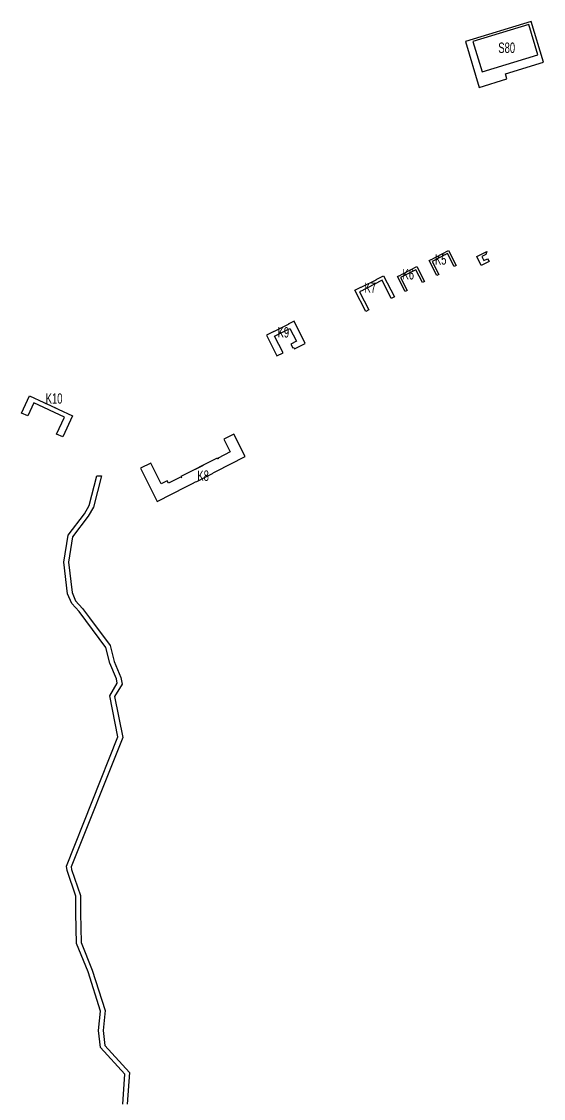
# Model space of a CAD drawing. Header units: inches. Extents: x 496359 to 501064, y 2374078 to 2377203.
# Drawn here: x 500192.4 to 500420.4, y 2374626 to 2375096.5 of the extents above; entities that cross this region are included whole.
import ezdxf
from ezdxf.enums import TextEntityAlignment as Align

# ---------------------------------------------------------------- set-up
doc = ezdxf.new("R2010")
doc.units = ezdxf.units.IN
doc.header["$MEASUREMENT"] = 0
for name, color, linetype, lineweight in [('EG Text2', 7, 'Continuous', 18), ('ISO', 252, 'Continuous', 20), ('LC Net dam 1', 30, 'Continuous', 30)]:
    doc.layers.add(name, color=color, linetype=linetype, lineweight=lineweight)
doc.styles.add('EG Hai', font='')
doc.styles.get('EG Hai').set_extended_font_data('.VnArial NarrowH')

msp = doc.modelspace()

# ---------------------------------------------------------------- linework, layer by layer
at = {"layer": 'LC Net dam 1'}
msp.add_lwpolyline([(500395.73, 2374996.06), (500395.29, 2374994.72), (500393.49, 2374993.8), (500394.4, 2374992), (500396.01, 2374992.82), (500396.64, 2374991.58), (500393.25, 2374989.86), (500391.25, 2374993.79)], close=True, dxfattribs=at)
msp.add_lwpolyline([(500236.59, 2374623.44), (500237.52, 2374636.56), (500226.89, 2374648.23), (500226.02, 2374655.65), (500226.85, 2374664.15), (500221.42, 2374681.29), (500216.39, 2374693.68), (500216.11, 2374706.89), (500216.13, 2374714.33), (500212.26, 2374725.57), (500211.99, 2374727.41), (500234.5, 2374783.92), (500230.95, 2374801.87), (500234.21, 2374807.35), (500233.88, 2374809.34), (500231, 2374816.21), (500229.21, 2374822.95), (500220.42, 2374834.73), (500217.5, 2374838.78), (500214.29, 2374842.19), (500212.49, 2374846.45), (500210.86, 2374860.24), (500212.69, 2374872.12), (500219.87, 2374881.44), (500221.98, 2374885.09), (500225.23, 2374897.98), (500227.29, 2374897.98), (500223.85, 2374884.33), (500221.53, 2374880.32), (500214.59, 2374871.3), (500212.87, 2374860.2), (500214.44, 2374846.96), (500215.99, 2374843.3), (500219.05, 2374840.06), (500222.03, 2374835.91), (500231.04, 2374823.84), (500232.89, 2374816.86), (500235.82, 2374809.9), (500236.3, 2374806.95), (500233.06, 2374801.51), (500236.58, 2374783.73), (500214.05, 2374727.17), (500214.21, 2374726.04), (500218.13, 2374714.66), (500218.11, 2374706.91), (500218.38, 2374694.09), (500223.3, 2374681.97), (500228.88, 2374664.37), (500228.03, 2374655.67), (500228.81, 2374649.1), (500239.58, 2374637.28), (500238.59, 2374623.45)], dxfattribs=at)

# ---------------------------------------------------------------- wipeouts: each hides what was drawn before it
at = {"ltscale": 500}
for points, z in [([(500401.44, 2375082.08), (500400.98, 2375082.63), (500400.72, 2375083.03), (500400.49, 2375083.52), (500400.32, 2375084.05), (500400.23, 2375084.54), (500400.19, 2375084.98), (500400.22, 2375085.51), (500400.28, 2375085.91), (500400.43, 2375086.49), (500400.56, 2375086.8), (500400.78, 2375087.24), (500401.05, 2375087.63), (500401.43, 2375088.07), (500401.83, 2375088.43), (500402.3, 2375088.75), (500402.76, 2375088.98), (500403.19, 2375089.14), (500403.59, 2375089.24), (500404.1, 2375089.31), (500404.53, 2375089.32), (500404.94, 2375089.29), (500405.48, 2375089.19), (500405.89, 2375089.06), (500406.28, 2375088.9), (500406.86, 2375088.55), (500407.12, 2375088.36), (500407.42, 2375088.09), (500407.68, 2375087.81), (500407.94, 2375087.46), (500408.19, 2375087.05), (500408.35, 2375086.71), (500408.47, 2375086.36), (500408.59, 2375085.9), (500408.65, 2375085.5), (500408.67, 2375084.92), (500408.61, 2375084.37), (500408.51, 2375083.94), (500408.4, 2375083.59), (500408.2, 2375083.14), (500407.98, 2375082.76), (500407.77, 2375082.48), (500407.44, 2375082.09), (500407.17, 2375081.85), (500406.76, 2375081.54), (500406.48, 2375081.37), (500406.23, 2375081.25), (500405.93, 2375081.12), (500405.58, 2375081), (500405.25, 2375080.92), (500404.9, 2375080.87), (500404.55, 2375080.85), (500404.26, 2375080.85), (500403.83, 2375080.89), (500403.46, 2375080.96), (500403.06, 2375081.07), (500402.67, 2375081.23), (500402.19, 2375081.49), (500401.97, 2375081.63), (500401.66, 2375081.87)], -326.21), ([(500372.6, 2374989.59), (500372.13, 2374990.14), (500371.88, 2374990.54), (500371.65, 2374991.03), (500371.48, 2374991.56), (500371.38, 2374992.05), (500371.35, 2374992.49), (500371.37, 2374993.02), (500371.43, 2374993.42), (500371.59, 2374994), (500371.71, 2374994.31), (500371.94, 2374994.74), (500372.2, 2374995.14), (500372.58, 2374995.58), (500372.99, 2374995.94), (500373.46, 2374996.25), (500373.92, 2374996.48), (500374.35, 2374996.64), (500374.74, 2374996.74), (500375.25, 2374996.81), (500375.68, 2374996.83), (500376.1, 2374996.8), (500376.64, 2374996.7), (500377.05, 2374996.57), (500377.43, 2374996.41), (500378.02, 2374996.06), (500378.28, 2374995.86), (500378.58, 2374995.59), (500378.83, 2374995.32), (500379.1, 2374994.97), (500379.34, 2374994.56), (500379.5, 2374994.22), (500379.63, 2374993.86), (500379.74, 2374993.41), (500379.8, 2374993.01), (500379.82, 2374992.43), (500379.77, 2374991.88), (500379.67, 2374991.44), (500379.55, 2374991.09), (500379.35, 2374990.65), (500379.13, 2374990.27), (500378.93, 2374989.98), (500378.59, 2374989.6), (500378.33, 2374989.36), (500377.92, 2374989.05), (500377.64, 2374988.88), (500377.39, 2374988.75), (500377.09, 2374988.63), (500376.74, 2374988.51), (500376.4, 2374988.43), (500376.06, 2374988.38), (500375.71, 2374988.35), (500375.42, 2374988.35), (500374.98, 2374988.39), (500374.62, 2374988.46), (500374.22, 2374988.58), (500373.82, 2374988.74), (500373.34, 2374988.99), (500373.12, 2374989.14), (500372.82, 2374989.38)], -268.38), ([(500358.44, 2374983.1), (500357.97, 2374983.66), (500357.72, 2374984.06), (500357.48, 2374984.55), (500357.31, 2374985.08), (500357.22, 2374985.57), (500357.19, 2374986.01), (500357.21, 2374986.54), (500357.27, 2374986.94), (500357.43, 2374987.52), (500357.55, 2374987.83), (500357.78, 2374988.26), (500358.04, 2374988.66), (500358.42, 2374989.1), (500358.83, 2374989.46), (500359.3, 2374989.77), (500359.75, 2374990), (500360.19, 2374990.16), (500360.58, 2374990.26), (500361.09, 2374990.33), (500361.52, 2374990.35), (500361.94, 2374990.32), (500362.47, 2374990.21), (500362.89, 2374990.09), (500363.27, 2374989.92), (500363.86, 2374989.58), (500364.12, 2374989.38), (500364.42, 2374989.11), (500364.67, 2374988.84), (500364.93, 2374988.49), (500365.18, 2374988.07), (500365.34, 2374987.73), (500365.47, 2374987.38), (500365.58, 2374986.93), (500365.64, 2374986.53), (500365.66, 2374985.95), (500365.6, 2374985.4), (500365.51, 2374984.96), (500365.39, 2374984.61), (500365.19, 2374984.17), (500364.97, 2374983.79), (500364.77, 2374983.5), (500364.43, 2374983.12), (500364.17, 2374982.88), (500363.76, 2374982.57), (500363.48, 2374982.4), (500363.23, 2374982.27), (500362.92, 2374982.14), (500362.58, 2374982.03), (500362.24, 2374981.95), (500361.9, 2374981.9), (500361.54, 2374981.87), (500361.26, 2374981.87), (500360.82, 2374981.91), (500360.46, 2374981.98), (500360.05, 2374982.1), (500359.66, 2374982.26), (500359.18, 2374982.51), (500358.96, 2374982.66), (500358.66, 2374982.9)], -328.28), ([(500341.83, 2374977.26), (500341.36, 2374977.81), (500341.11, 2374978.21), (500340.88, 2374978.7), (500340.71, 2374979.23), (500340.61, 2374979.72), (500340.58, 2374980.16), (500340.6, 2374980.69), (500340.66, 2374981.09), (500340.82, 2374981.67), (500340.94, 2374981.98), (500341.17, 2374982.42), (500341.43, 2374982.81), (500341.81, 2374983.25), (500342.22, 2374983.61), (500342.69, 2374983.93), (500343.14, 2374984.15), (500343.58, 2374984.31), (500343.97, 2374984.41), (500344.48, 2374984.48), (500344.91, 2374984.5), (500345.33, 2374984.47), (500345.87, 2374984.37), (500346.28, 2374984.24), (500346.66, 2374984.08), (500347.25, 2374983.73), (500347.51, 2374983.53), (500347.81, 2374983.26), (500348.06, 2374982.99), (500348.32, 2374982.64), (500348.57, 2374982.23), (500348.73, 2374981.89), (500348.86, 2374981.53), (500348.97, 2374981.08), (500349.03, 2374980.68), (500349.05, 2374980.1), (500348.99, 2374979.55), (500348.9, 2374979.12), (500348.78, 2374978.76), (500348.58, 2374978.32), (500348.36, 2374977.94), (500348.16, 2374977.65), (500347.82, 2374977.27), (500347.56, 2374977.03), (500347.15, 2374976.72), (500346.87, 2374976.55), (500346.62, 2374976.42), (500346.32, 2374976.3), (500345.97, 2374976.18), (500345.63, 2374976.1), (500345.29, 2374976.05), (500344.94, 2374976.02), (500344.65, 2374976.03), (500344.21, 2374976.07), (500343.85, 2374976.13), (500343.44, 2374976.25), (500343.05, 2374976.41), (500342.57, 2374976.66), (500342.35, 2374976.81), (500342.05, 2374977.05)], -320.28), ([(500303.84, 2374957.75), (500303.38, 2374958.3), (500303.12, 2374958.7), (500302.89, 2374959.2), (500302.72, 2374959.72), (500302.63, 2374960.22), (500302.59, 2374960.66), (500302.62, 2374961.18), (500302.68, 2374961.59), (500302.83, 2374962.16), (500302.96, 2374962.48), (500303.18, 2374962.91), (500303.45, 2374963.31), (500303.83, 2374963.75), (500304.23, 2374964.1), (500304.7, 2374964.42), (500305.16, 2374964.65), (500305.6, 2374964.81), (500305.99, 2374964.91), (500306.5, 2374964.98), (500306.93, 2374964.99), (500307.34, 2374964.96), (500307.88, 2374964.86), (500308.29, 2374964.73), (500308.68, 2374964.57), (500309.26, 2374964.23), (500309.52, 2374964.03), (500309.82, 2374963.76), (500310.08, 2374963.48), (500310.34, 2374963.13), (500310.59, 2374962.72), (500310.75, 2374962.38), (500310.87, 2374962.03), (500310.99, 2374961.58), (500311.05, 2374961.18), (500311.07, 2374960.6), (500311.01, 2374960.05), (500310.91, 2374959.61), (500310.8, 2374959.26), (500310.6, 2374958.81), (500310.38, 2374958.44), (500310.17, 2374958.15), (500309.84, 2374957.77), (500309.57, 2374957.52), (500309.16, 2374957.22), (500308.89, 2374957.05), (500308.63, 2374956.92), (500308.33, 2374956.79), (500307.98, 2374956.68), (500307.65, 2374956.6), (500307.3, 2374956.54), (500306.95, 2374956.52), (500306.66, 2374956.52), (500306.23, 2374956.56), (500305.87, 2374956.63), (500305.46, 2374956.75), (500305.07, 2374956.9), (500304.59, 2374957.16), (500304.37, 2374957.31), (500304.06, 2374957.55)], -320.28), ([(500203.68, 2374928.84), (500203.21, 2374929.39), (500202.96, 2374929.79), (500202.72, 2374930.28), (500202.56, 2374930.81), (500202.46, 2374931.3), (500202.43, 2374931.74), (500202.45, 2374932.27), (500202.51, 2374932.67), (500202.67, 2374933.25), (500202.79, 2374933.56), (500203.02, 2374934), (500203.28, 2374934.39), (500203.66, 2374934.83), (500204.07, 2374935.19), (500204.54, 2374935.51), (500204.99, 2374935.74), (500205.43, 2374935.89), (500205.82, 2374935.99), (500206.33, 2374936.07), (500206.76, 2374936.08), (500207.18, 2374936.05), (500207.72, 2374935.95), (500208.13, 2374935.82), (500208.51, 2374935.66), (500209.1, 2374935.31), (500209.36, 2374935.11), (500209.66, 2374934.84), (500209.91, 2374934.57), (500210.17, 2374934.22), (500210.42, 2374933.81), (500210.58, 2374933.47), (500210.71, 2374933.12), (500210.82, 2374932.66), (500210.88, 2374932.26), (500210.9, 2374931.68), (500210.84, 2374931.13), (500210.75, 2374930.7), (500210.63, 2374930.34), (500210.43, 2374929.9), (500210.21, 2374929.52), (500210.01, 2374929.23), (500209.67, 2374928.85), (500209.41, 2374928.61), (500209, 2374928.3), (500208.72, 2374928.13), (500208.47, 2374928.01), (500208.17, 2374927.88), (500207.82, 2374927.76), (500207.48, 2374927.68), (500207.14, 2374927.63), (500206.78, 2374927.6), (500206.5, 2374927.61), (500206.06, 2374927.65), (500205.7, 2374927.71), (500205.29, 2374927.83), (500204.9, 2374927.99), (500204.42, 2374928.24), (500204.2, 2374928.39), (500203.9, 2374928.63)], -320.28), ([(500268.81, 2374895.12), (500268.34, 2374895.67), (500268.09, 2374896.07), (500267.85, 2374896.57), (500267.68, 2374897.1), (500267.59, 2374897.59), (500267.56, 2374898.03), (500267.58, 2374898.56), (500267.64, 2374898.96), (500267.8, 2374899.53), (500267.92, 2374899.85), (500268.15, 2374900.28), (500268.41, 2374900.68), (500268.79, 2374901.12), (500269.2, 2374901.47), (500269.67, 2374901.79), (500270.12, 2374902.02), (500270.56, 2374902.18), (500270.95, 2374902.28), (500271.46, 2374902.35), (500271.89, 2374902.36), (500272.31, 2374902.33), (500272.84, 2374902.23), (500273.26, 2374902.1), (500273.64, 2374901.94), (500274.23, 2374901.6), (500274.49, 2374901.4), (500274.79, 2374901.13), (500275.04, 2374900.85), (500275.3, 2374900.5), (500275.55, 2374900.09), (500275.71, 2374899.75), (500275.84, 2374899.4), (500275.95, 2374898.95), (500276.01, 2374898.55), (500276.03, 2374897.97), (500275.97, 2374897.42), (500275.88, 2374896.98), (500275.76, 2374896.63), (500275.56, 2374896.19), (500275.34, 2374895.81), (500275.14, 2374895.52), (500274.8, 2374895.14), (500274.54, 2374894.89), (500274.13, 2374894.59), (500273.85, 2374894.42), (500273.6, 2374894.29), (500273.29, 2374894.16), (500272.95, 2374894.05), (500272.61, 2374893.97), (500272.27, 2374893.91), (500271.91, 2374893.89), (500271.63, 2374893.89), (500271.19, 2374893.93), (500270.83, 2374894), (500270.42, 2374894.12), (500270.03, 2374894.27), (500269.55, 2374894.53), (500269.33, 2374894.68), (500269.03, 2374894.92)], -320.28)]:
    msp.add_wipeout(points, dxfattribs=at).translate(0, 0, z).dxf.layer = 'ISO'

# ---------------------------------------------------------------- next in the draw order: linework, layer by layer
at = {"layer": 'LC Net dam 1'}
for points in [[(500415.03, 2375096.46), (500386.3, 2375087.72), (500386.3, 2375087.72), (500392.4, 2375067.69), (500404.47, 2375071.37), (500403.77, 2375073.65), (500420.43, 2375078.72)], [(500418.01, 2375081.94), (500413.97, 2375095.2), (500389.61, 2375087.78), (500393.65, 2375074.52)], [(500344.12, 2374970.47), (500342.78, 2374969.79), (500338.06, 2374979.08), (500350.55, 2374985.43), (500355.28, 2374976.15), (500353.94, 2374975.47), (500349.9, 2374983.42), (500340.08, 2374978.42)], [(500303.98, 2374950.35), (500306.65, 2374951.71), (500302.95, 2374958.99), (500309.66, 2374962.4), (500312.53, 2374956.76), (500310.08, 2374955.51), (500310.91, 2374953.87), (500311.35, 2374954.1), (500311.67, 2374953.49), (500316.35, 2374955.87), (500311.43, 2374965.54), (500299.37, 2374959.41)], [(500195.9, 2374932.95), (500214.68, 2374924.19), (500210.38, 2374914.98), (500207.66, 2374916.25), (500211.12, 2374923.64), (500197.77, 2374929.87), (500195.09, 2374924.14), (500192.37, 2374925.4)], [(500251.7, 2374886.82), (500290.16, 2374906.39), (500285.17, 2374916.22), (500280.71, 2374913.95), (500283.52, 2374908.42), (500278.22, 2374905.73), (500278.35, 2374905.48), (500278.1, 2374905.36), (500277.9, 2374905.76), (500262.05, 2374897.7), (500262.25, 2374897.3), (500262.01, 2374897.17), (500261.88, 2374897.42), (500256.58, 2374894.72), (500256.04, 2374895.79), (500253.42, 2374894.46), (500248.8, 2374903.55), (500244.34, 2374901.28)]]:
    msp.add_lwpolyline(points, close=True, dxfattribs=at)
for points in [[(500382.27, 2374989.88), (500381.38, 2374989.43), (500378.51, 2374995.07), (500371.8, 2374991.65), (500374.67, 2374986.01), (500373.78, 2374985.56), (500370.45, 2374992.09), (500378.95, 2374996.41), (500382.27, 2374989.88)], [(500368.43, 2374982.84), (500367.54, 2374982.38), (500364.67, 2374988.03), (500357.96, 2374984.61), (500360.83, 2374978.97), (500359.94, 2374978.52), (500356.61, 2374985.05), (500365.11, 2374989.37), (500368.43, 2374982.84)]]:
    msp.add_lwpolyline(points, dxfattribs=at)

# ---------------------------------------------------------------- next in the draw order: texts
at = {"layer": 'EG Text2', "style": 'EG Hai', "width": 0.8}
for s, p in [('s80', (500404.36, 2375085.02, -326.21)), ('k5', (500375.51, 2374992.52, -268.38)), ('k6', (500361.35, 2374986.04, -328.28)), ('k7', (500344.74, 2374980.19, -320.28)), ('k9', (500306.76, 2374960.69, -320.28)), ('k10', (500206.59, 2374931.77, -320.28)), ('k8', (500271.72, 2374898.06, -320.28))]:
    msp.add_text(s, height=4.5, rotation=0, dxfattribs=at).set_placement(p, align=Align.MIDDLE_CENTER)

doc.saveas('drawing.dxf')
